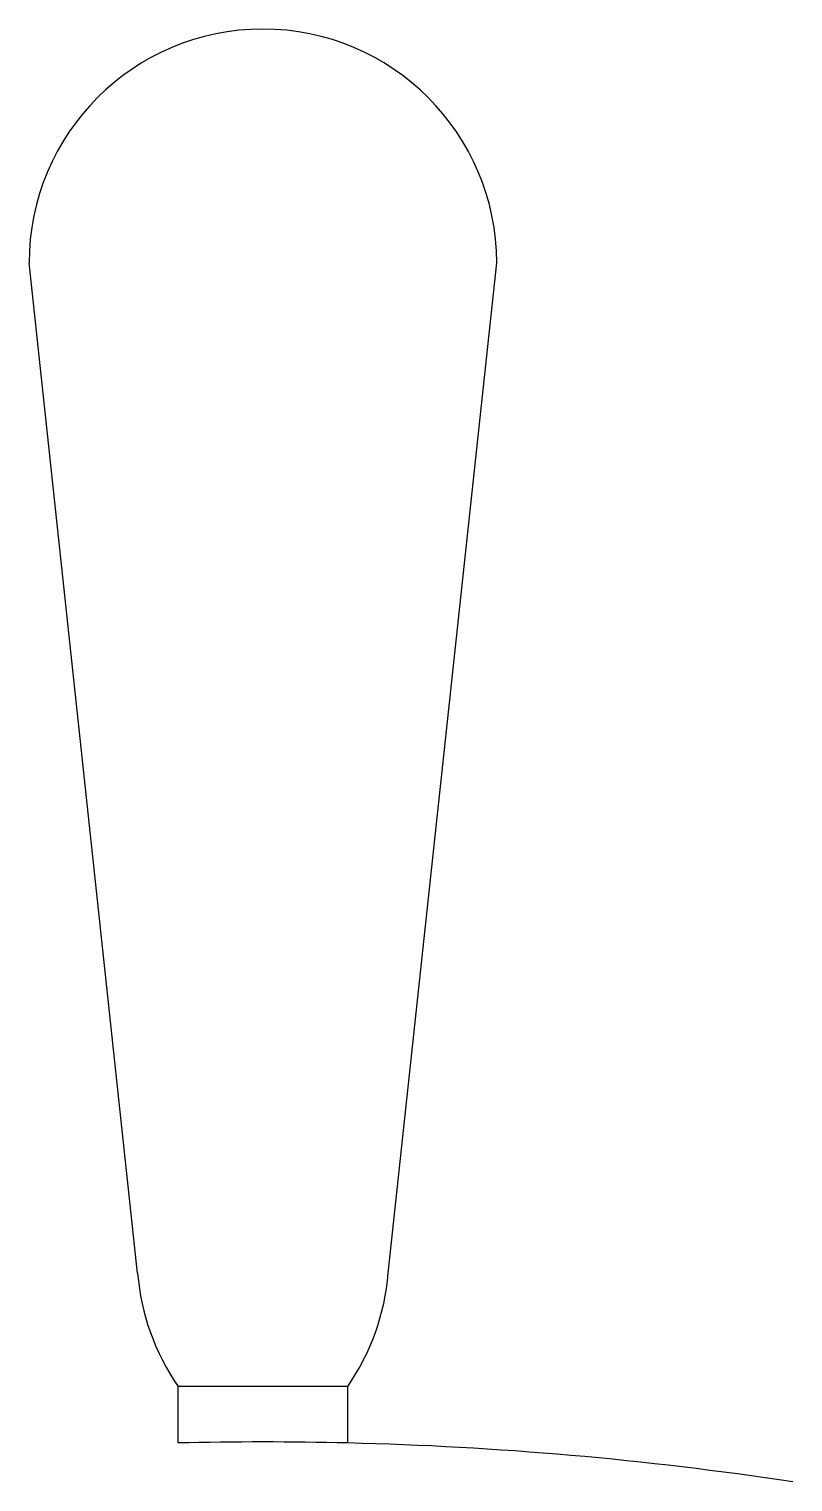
# Model space of a CAD drawing. Extents: x -4.1 to 9.4, y 61.8 to 87.5.
import ezdxf

# ---------------------------------------------------------------- set-up
doc = ezdxf.new("R2010")
doc.units = 0
doc.layers.add('layer 1000', color=7, linetype='CONTINUOUS')

msp = doc.modelspace()

# ---------------------------------------------------------------- linework, layer by layer
at = {"layer": 'layer 1000'}
for p, q in [((-2.215953, 65.5), (-4.135815, 83.364185)), ((2.215953, 65.5), (4.135815, 83.364185)), ((-1.5, 62.5), (-1.5, 63.5)), ((1.5, 63.5), (-1.5, 63.5)), ((1.5, 62.5), (1.5, 63.5))]:
    msp.add_line(p, q, dxfattribs=at)
for centre, radius, start, end in [((0, 83.364185), 4.135815, 0, 180), ((1.874074, 65.835987), 4.103805, 184.696182, 214.696182), ((-1.874074, 65.835987), 4.103805, 325.303818, 355.303818), ((0, 0), 62.517997, 88.625165, 91.374835), ((0, 0), 62.517997, 81.374835, 88.625165)]:
    msp.add_arc(centre, radius, start, end, dxfattribs=at)

doc.saveas('drawing.dxf')
